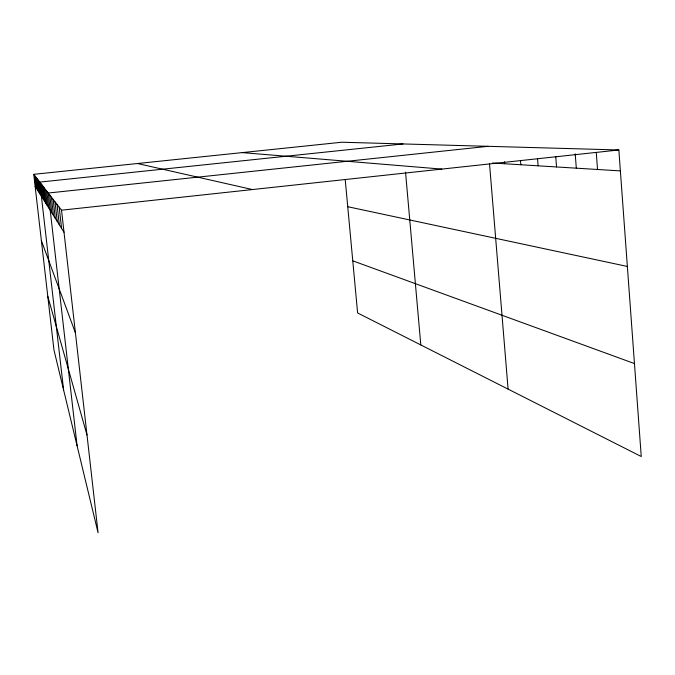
<?xml version="1.0" encoding="UTF-8"?>
<svg xmlns="http://www.w3.org/2000/svg" width="675" height="675" viewBox="0 0 675 675"><rect width="100%" height="100%" fill="white"/><g stroke="black" fill="none" stroke-linecap="round" stroke-linejoin="round"><path stroke-width="1.01" d="M618.848 149.968L341.761 142.231L33.75 174.327L61.518 210.187L618.848 149.968L641.25 456.519L357.607 312.955L345.237 179.719M403.034 143.944L39.766 182.098L63.593 389.88M488.084 146.315L48.237 193.033L77.093 445.795M492.488 163.004L620.384 170.893M242.198 152.609L441.83 169.096M347.743 206.71L627.362 266.456M137.498 163.519L252.475 189.557M352.763 260.828L634.458 363.563M35.117 186.207L64.015 232.234M41.377 240.663L75.423 332.868M47.782 296.325L86.999 435.038M49.756 195.007L51.781 212.752M46.803 191.185L48.71 207.849M45.453 189.447L47.301 205.622M44.187 187.81L45.984 203.512M42.989 186.258L44.736 201.53M41.858 184.798L43.554 199.657M40.787 183.414L42.441 197.876M38.77 180.816L40.348 194.543M37.834 179.601L39.369 192.974M36.931 178.445L38.433 191.489M36.079 177.339L37.547 190.072M35.269 176.293L36.695 188.73M34.492 175.289L35.885 187.439M33.75 174.327L53.949 349.92L98.078 532.769L61.518 210.187M59.172 207.166L61.577 228.352M57.012 204.365L59.324 224.767M54.996 201.774L57.24 221.434M53.131 199.361L55.291 218.337M51.393 197.108L53.477 215.452M405.532 172.125L420.812 344.942M489.535 163.865L508.089 389.121M504.487 161.755L504.655 163.755M537.545 158.76L538.102 165.822M520.509 160.625L520.838 164.751M555.736 156.532L556.546 166.953M575.218 153.858L576.307 168.176M596.253 152.356L597.535 169.484"/></g></svg>
